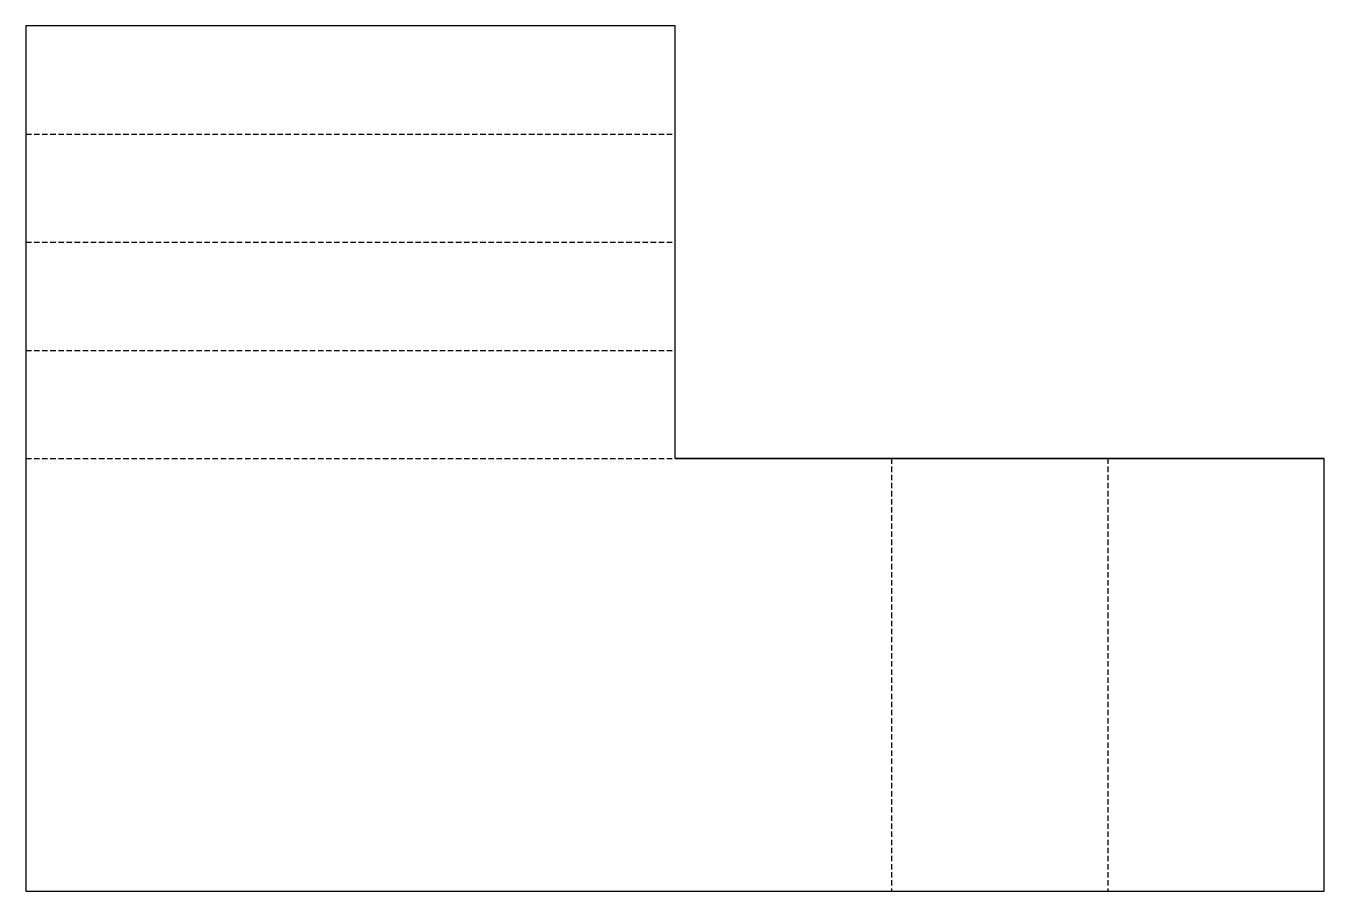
# Model space of a CAD drawing. Header units: inches. Extents: x 174 to 594, y -150 to 147.
# Drawn here: x 381.7 to 441.7, y 15 to 55 of the extents above; entities that cross this region are included whole.
import ezdxf

# ---------------------------------------------------------------- set-up
doc = ezdxf.new("R2010")
doc.units = ezdxf.units.IN
doc.header["$MEASUREMENT"] = 0
doc.linetypes.add('TRACEJADA2', pattern=[0.375, 0.25, -0.125])
doc.layers.add('Aresta invisivel', color=7, linetype='TRACEJADA2')
doc.layers.add('Aresta visivel', color=7, linetype='Continuous')

msp = doc.modelspace()

# ---------------------------------------------------------------- linework, layer by layer
at = {"layer": 'Aresta invisivel'}
for p, q in [((381.68439, 50.00987), (411.68439, 50.00987)), ((381.68439, 45.00987), (411.68439, 45.00987)), ((381.68439, 40.00987), (411.68439, 40.00987)), ((381.68439, 35.00987), (411.68439, 35.00987)), ((421.68439, 35.00987), (421.68439, 15.00987)), ((431.68439, 35.00987), (431.68439, 15.00987))]:
    msp.add_line(p, q, dxfattribs=at)
at = {"layer": 'Aresta visivel'}
for p, q in [((381.68439, 55.00987), (381.68439, 15.00987)), ((411.68439, 55.00987), (381.68439, 55.00987)), ((411.68439, 35.00987), (411.68439, 55.00987)), ((441.68439, 35.00987), (411.68439, 35.00987)), ((411.68439, 35.00987), (441.68439, 35.00987)), ((441.68439, 15.00987), (441.68439, 35.00987)), ((381.68439, 15.00987), (441.68439, 15.00987))]:
    msp.add_line(p, q, dxfattribs=at)

doc.saveas('drawing.dxf')
